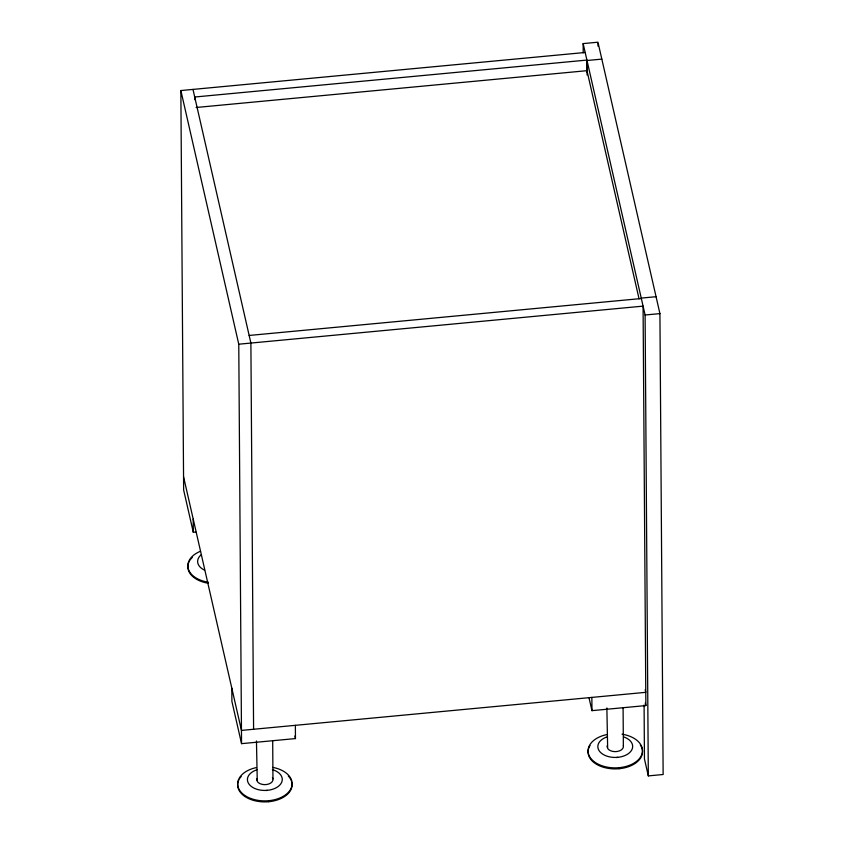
<?xml version="1.0" encoding="UTF-8"?>
<svg xmlns="http://www.w3.org/2000/svg" width="844" height="844" viewBox="0 0 844 844"><rect width="100%" height="100%" fill="white"/><g stroke="black" fill="none" stroke-linecap="round" stroke-linejoin="round"><path stroke-width="1.27" d="M266.082 790.554L267.316 790.332M616.489 757.553L617.724 757.332M583.204 52.813L583.141 43.593L597.963 42.2L659.924 313.609L663.141 774.507L648.319 775.9L644.457 758.999L644.088 705.004M195.861 532.026L193.297 532.269L183.644 489.995L180.859 90.551L585.166 52.476M601.825 59.112L587.002 60.504L587.097 74.989M196.103 107.494L586.981 70.674L639.066 298.86M641.24 298.101L656.062 296.698M249.159 335.458L641.334 298.523M180.859 90.551L238.768 344.204L643.075 306.129L645.86 705.573L591.961 710.648L589.028 697.84M583.141 43.593L645.101 315.002L659.924 313.609M231.805 688.134L231.9 701.375L241.553 743.648L295.463 738.574L295.368 725.334M623.315 745.748L623.357 745.874A8.166 5.127 -0.4 0 1 617.259 751.476A8.166 5.127 -0.4 0 1 607.659 748.449L606.868 707.968M272.433 777.577L272.96 778.875A8.166 5.127 -0.4 0 1 266.862 784.477A8.166 5.127 -0.4 0 1 257.262 781.449L256.46 740.969M645.185 689.77L645.776 692.333L241.458 730.408L183.549 476.754M645.28 703.01L645.86 705.573M192.981 89.411L250.89 343.065L253.59 729.269M294.873 736.01L295.463 738.574M645.101 315.002L648.319 775.9M623.094 708L623.357 745.874M619.137 767.692L619.148 768.715M597.974 43.519L597.995 46.146M591.866 697.408L591.961 710.648M586.981 71.951L586.907 60.082L194.721 97.018L194.742 99.655M272.696 741L272.96 778.875M268.74 800.692L268.74 801.716M238.768 344.204L241.553 743.648M193.202 519.028L193.297 532.269M607.142 747.151A8.166 5.127 -0.4 0 1 607.163 745.811M622.028 734.196A27.23 17.102 -0.4 0 1 637.98 760.127A27.23 17.102 -0.4 0 1 593.627 761.246A27.23 17.102 -0.4 0 1 606.794 734.575M640.322 744.978A27.23 17.102 -0.4 0 1 615.592 768.905A27.23 17.102 -0.4 0 1 590.009 745.547M623.79 736.939A17.429 10.94 -0.4 0 1 628.474 753.576A17.429 10.94 -0.4 0 1 601.55 753.323A17.429 10.94 -0.4 0 1 607.374 736.791M256.734 780.151A8.166 5.127 -0.4 0 1 256.766 778.812M272.77 767.386A27.23 17.102 -0.4 0 1 287.129 793.55A27.23 17.102 -0.4 0 1 242.988 794.046A27.23 17.102 -0.4 0 1 256.386 767.576M291.834 782.272A27.23 17.102 -0.4 0 1 262.516 801.853A27.23 17.102 -0.4 0 1 239 779.603M239.612 778.548A27.23 17.102 -0.4 0 1 241.152 776.533M288.31 775.995A27.23 17.102 -0.4 0 1 291.528 781.175M272.369 769.612A17.429 10.94 -0.4 0 1 278.562 786.207A17.429 10.94 -0.4 0 1 251.385 786.513A17.429 10.94 -0.4 0 1 256.966 769.781M208.32 582.233A27.23 17.102 -0.4 0 1 188.17 568.402A27.23 17.102 -0.4 0 1 200.577 551.227M208.331 583.257A27.23 17.102 -0.4 0 1 189.204 561.46M189.805 560.405A27.23 17.102 -0.4 0 1 192.274 557.42M204.596 570.164A17.429 10.94 -0.4 0 1 201.104 554.867"/></g></svg>
